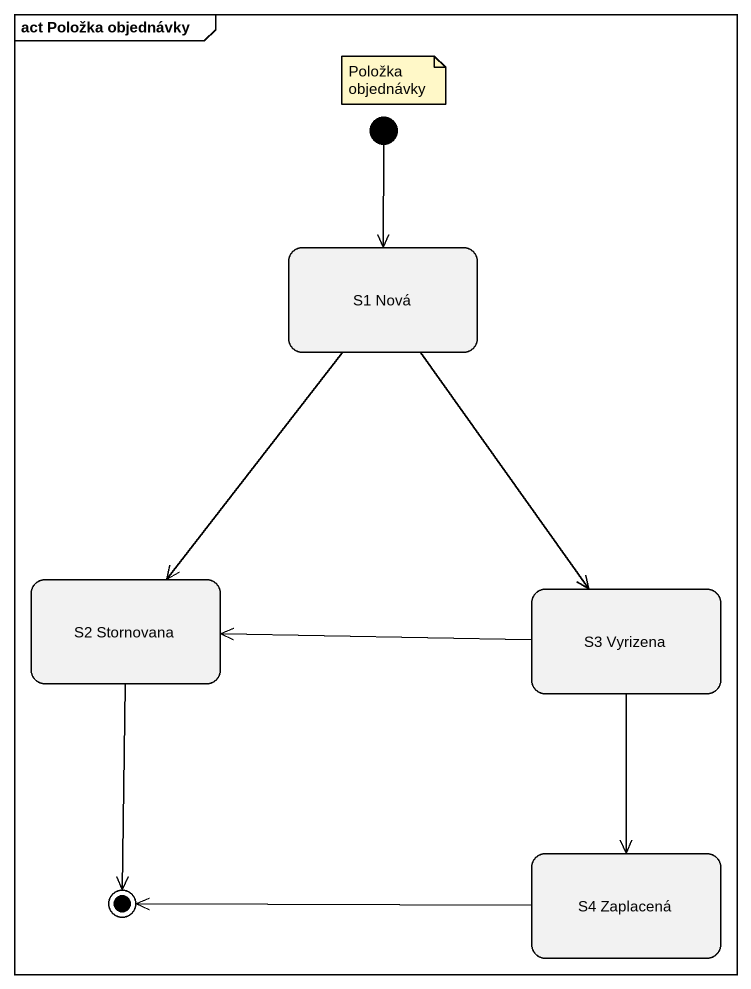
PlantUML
@startuml
mainframe act Položka objednávky
hide empty description
state "S1 Nová" as S1_Nová
state "S2 Stornovana" as S2_Stornovana
state "S3 Vyrizena" as S3_Vyrizena
state "S4 Zaplacená" as S4_Zaplacená
[*] --> S1_Nová
S1_Nová --> S2_Stornovana
S1_Nová --> S3_Vyrizena
S3_Vyrizena -left-> S2_Stornovana
S3_Vyrizena --> S4_Zaplacená
S2_Stornovana --> [*]
S4_Zaplacená -left-> [*]
note as N1
  Položka objednávky
end note
@enduml
